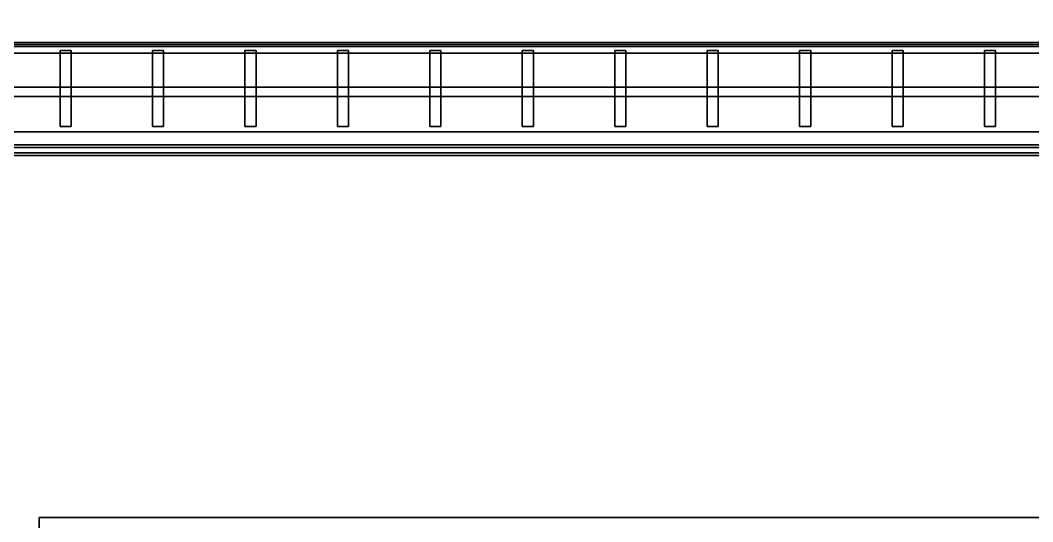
# Model space of a CAD drawing. Header units: metres. Extents: x -0.1 to 82.2, y -0.1 to 82.7.
# Drawn here: x 24.42 to 32.14, y 67.91 to 71.73 of the extents above; entities that cross this region are included whole.
import ezdxf

# ---------------------------------------------------------------- set-up
doc = ezdxf.new("R2010")
doc.units = ezdxf.units.M
for name, color, linetype in [('Floor_Plates', 7, 'CONTINUOUS'), ('Podium_Fins', 7, 'CONTINUOUS'), ('Podium_Glazing', 7, 'CONTINUOUS'), ('Podium_Terrace', 7, 'CONTINUOUS'), ('Podium_Walls', 7, 'CONTINUOUS'), ('Roof_Parapet', 7, 'CONTINUOUS'), ('Site_Plaza', 7, 'CONTINUOUS')]:
    doc.layers.add(name, color=color, linetype=linetype)

msp = doc.modelspace()

# ---------------------------------------------------------------- linework, layer by layer
at = {"layer": 'Floor_Plates'}
for points in [[(18.8, 26.8, 4.72), (18.8, 70.7, 4.72), (63.2, 70.7, 4.72), (63.2, 26.8, 4.72)], [(18.8, 26.8, 5), (63.2, 26.8, 5), (63.2, 70.7, 5), (18.8, 70.7, 5)], [(18.8, 70.7, 4.72), (18.8, 70.7, 5), (63.2, 70.7, 5), (63.2, 70.7, 4.72)], [(18.8, 26.8, 8.92), (18.8, 70.7, 8.92), (63.2, 70.7, 8.92), (63.2, 26.8, 8.92)], [(18.8, 26.8, 9.2), (63.2, 26.8, 9.2), (63.2, 70.7, 9.2), (18.8, 70.7, 9.2)], [(18.8, 70.7, 8.92), (18.8, 70.7, 9.2), (63.2, 70.7, 9.2), (63.2, 70.7, 8.92)], [(18.8, 26.8, 13.12), (18.8, 70.7, 13.12), (63.2, 70.7, 13.12), (63.2, 26.8, 13.12)], [(18.8, 26.8, 13.4), (63.2, 26.8, 13.4), (63.2, 70.7, 13.4), (18.8, 70.7, 13.4)], [(18.8, 70.7, 13.12), (18.8, 70.7, 13.4), (63.2, 70.7, 13.4), (63.2, 70.7, 13.12)]]:
    msp.add_3dface(points, dxfattribs=at)
at = {"layer": 'Podium_Fins'}
for points in [[(62.3, 71.545, 4.965), (19.7, 71.545, 4.965), (19.7, 71.545, 5.035), (62.3, 71.545, 5.035)], [(62.3, 71.48, 4.965), (19.7, 71.48, 4.965), (19.7, 71.545, 4.965), (62.3, 71.545, 4.965)], [(62.3, 71.48, 5.035), (62.3, 71.545, 5.035), (19.7, 71.545, 5.035), (19.7, 71.48, 5.035)], [(62.3, 71.545, 9.165), (19.7, 71.545, 9.165), (19.7, 71.545, 9.235), (62.3, 71.545, 9.235)], [(62.3, 71.48, 9.165), (19.7, 71.48, 9.165), (19.7, 71.545, 9.165), (62.3, 71.545, 9.165)], [(62.3, 71.48, 9.235), (62.3, 71.545, 9.235), (19.7, 71.545, 9.235), (19.7, 71.48, 9.235)], [(62.3, 71.545, 13.365), (19.7, 71.545, 13.365), (19.7, 71.545, 13.435), (62.3, 71.545, 13.435)], [(62.3, 71.48, 13.365), (19.7, 71.48, 13.365), (19.7, 71.545, 13.365), (62.3, 71.545, 13.365)], [(62.3, 71.48, 13.435), (62.3, 71.545, 13.435), (19.7, 71.545, 13.435), (19.7, 71.48, 13.435)], [(62.3, 71.48, 4.965), (62.3, 71.48, 5.035), (19.7, 71.48, 5.035), (19.7, 71.48, 4.965)], [(62.3, 71.48, 9.165), (62.3, 71.48, 9.235), (19.7, 71.48, 9.235), (19.7, 71.48, 9.165)], [(62.3, 71.48, 13.365), (62.3, 71.48, 13.435), (19.7, 71.48, 13.435), (19.7, 71.48, 13.365)], [(24.805, 71.5, 0.28), (24.72, 71.5, 0.28), (24.72, 71.5, 5.18), (24.805, 71.5, 5.18)], [(24.72, 70.92, 0.28), (24.72, 70.92, 5.18), (24.72, 71.5, 5.18), (24.72, 71.5, 0.28)], [(24.805, 70.92, 0.28), (24.72, 70.92, 0.28), (24.72, 71.5, 0.28), (24.805, 71.5, 0.28)], [(24.805, 70.92, 5.18), (24.805, 71.5, 5.18), (24.72, 71.5, 5.18), (24.72, 70.92, 5.18)], [(24.805, 71.5, 5.28), (24.72, 71.5, 5.28), (24.72, 71.5, 9.38), (24.805, 71.5, 9.38)], [(24.72, 70.92, 5.28), (24.72, 70.92, 9.38), (24.72, 71.5, 9.38), (24.72, 71.5, 5.28)], [(24.805, 70.92, 5.28), (24.72, 70.92, 5.28), (24.72, 71.5, 5.28), (24.805, 71.5, 5.28)], [(24.805, 70.92, 9.38), (24.805, 71.5, 9.38), (24.72, 71.5, 9.38), (24.72, 70.92, 9.38)], [(24.805, 71.5, 9.48), (24.72, 71.5, 9.48), (24.72, 71.5, 13.58), (24.805, 71.5, 13.58)], [(24.72, 70.92, 9.48), (24.72, 70.92, 13.58), (24.72, 71.5, 13.58), (24.72, 71.5, 9.48)], [(24.805, 70.92, 9.48), (24.72, 70.92, 9.48), (24.72, 71.5, 9.48), (24.805, 71.5, 9.48)], [(24.805, 70.92, 13.58), (24.805, 71.5, 13.58), (24.72, 71.5, 13.58), (24.72, 70.92, 13.58)], [(24.805, 71.5, 13.68), (24.72, 71.5, 13.68), (24.72, 71.5, 17.43), (24.805, 71.5, 17.43)], [(24.72, 70.92, 13.68), (24.72, 70.92, 17.43), (24.72, 71.5, 17.43), (24.72, 71.5, 13.68)], [(24.805, 70.92, 13.68), (24.72, 70.92, 13.68), (24.72, 71.5, 13.68), (24.805, 71.5, 13.68)], [(24.805, 70.92, 17.43), (24.805, 71.5, 17.43), (24.72, 71.5, 17.43), (24.72, 70.92, 17.43)], [(24.805, 70.92, 0.28), (24.805, 71.5, 0.28), (24.805, 71.5, 5.18), (24.805, 70.92, 5.18)], [(24.805, 70.92, 5.28), (24.805, 71.5, 5.28), (24.805, 71.5, 9.38), (24.805, 70.92, 9.38)], [(24.805, 70.92, 9.48), (24.805, 71.5, 9.48), (24.805, 71.5, 13.58), (24.805, 70.92, 13.58)], [(24.805, 70.92, 13.68), (24.805, 71.5, 13.68), (24.805, 71.5, 17.43), (24.805, 70.92, 17.43)], [(25.51, 71.5, 0.28), (25.425, 71.5, 0.28), (25.425, 71.5, 5.18), (25.51, 71.5, 5.18)], [(25.425, 70.92, 0.28), (25.425, 70.92, 5.18), (25.425, 71.5, 5.18), (25.425, 71.5, 0.28)], [(25.51, 70.92, 0.28), (25.425, 70.92, 0.28), (25.425, 71.5, 0.28), (25.51, 71.5, 0.28)], [(25.51, 70.92, 5.18), (25.51, 71.5, 5.18), (25.425, 71.5, 5.18), (25.425, 70.92, 5.18)], [(25.51, 71.5, 5.28), (25.425, 71.5, 5.28), (25.425, 71.5, 9.38), (25.51, 71.5, 9.38)], [(25.425, 70.92, 5.28), (25.425, 70.92, 9.38), (25.425, 71.5, 9.38), (25.425, 71.5, 5.28)], [(25.51, 70.92, 5.28), (25.425, 70.92, 5.28), (25.425, 71.5, 5.28), (25.51, 71.5, 5.28)], [(25.51, 70.92, 9.38), (25.51, 71.5, 9.38), (25.425, 71.5, 9.38), (25.425, 70.92, 9.38)], [(25.51, 71.5, 9.48), (25.425, 71.5, 9.48), (25.425, 71.5, 13.58), (25.51, 71.5, 13.58)], [(25.425, 70.92, 9.48), (25.425, 70.92, 13.58), (25.425, 71.5, 13.58), (25.425, 71.5, 9.48)], [(25.51, 70.92, 9.48), (25.425, 70.92, 9.48), (25.425, 71.5, 9.48), (25.51, 71.5, 9.48)], [(25.51, 70.92, 13.58), (25.51, 71.5, 13.58), (25.425, 71.5, 13.58), (25.425, 70.92, 13.58)], [(25.51, 71.5, 13.68), (25.425, 71.5, 13.68), (25.425, 71.5, 17.43), (25.51, 71.5, 17.43)], [(25.425, 70.92, 13.68), (25.425, 70.92, 17.43), (25.425, 71.5, 17.43), (25.425, 71.5, 13.68)], [(25.51, 70.92, 13.68), (25.425, 70.92, 13.68), (25.425, 71.5, 13.68), (25.51, 71.5, 13.68)], [(25.51, 70.92, 17.43), (25.51, 71.5, 17.43), (25.425, 71.5, 17.43), (25.425, 70.92, 17.43)], [(25.51, 70.92, 0.28), (25.51, 71.5, 0.28), (25.51, 71.5, 5.18), (25.51, 70.92, 5.18)], [(25.51, 70.92, 5.28), (25.51, 71.5, 5.28), (25.51, 71.5, 9.38), (25.51, 70.92, 9.38)], [(25.51, 70.92, 9.48), (25.51, 71.5, 9.48), (25.51, 71.5, 13.58), (25.51, 70.92, 13.58)], [(25.51, 70.92, 13.68), (25.51, 71.5, 13.68), (25.51, 71.5, 17.43), (25.51, 70.92, 17.43)], [(26.215, 71.5, 0.28), (26.13, 71.5, 0.28), (26.13, 71.5, 5.18), (26.215, 71.5, 5.18)], [(26.13, 70.92, 0.28), (26.13, 70.92, 5.18), (26.13, 71.5, 5.18), (26.13, 71.5, 0.28)], [(26.215, 70.92, 0.28), (26.13, 70.92, 0.28), (26.13, 71.5, 0.28), (26.215, 71.5, 0.28)], [(26.215, 70.92, 5.18), (26.215, 71.5, 5.18), (26.13, 71.5, 5.18), (26.13, 70.92, 5.18)], [(26.215, 71.5, 5.28), (26.13, 71.5, 5.28), (26.13, 71.5, 9.38), (26.215, 71.5, 9.38)], [(26.13, 70.92, 5.28), (26.13, 70.92, 9.38), (26.13, 71.5, 9.38), (26.13, 71.5, 5.28)], [(26.215, 70.92, 5.28), (26.13, 70.92, 5.28), (26.13, 71.5, 5.28), (26.215, 71.5, 5.28)], [(26.215, 70.92, 9.38), (26.215, 71.5, 9.38), (26.13, 71.5, 9.38), (26.13, 70.92, 9.38)], [(26.215, 71.5, 9.48), (26.13, 71.5, 9.48), (26.13, 71.5, 13.58), (26.215, 71.5, 13.58)], [(26.13, 70.92, 9.48), (26.13, 70.92, 13.58), (26.13, 71.5, 13.58), (26.13, 71.5, 9.48)], [(26.215, 70.92, 9.48), (26.13, 70.92, 9.48), (26.13, 71.5, 9.48), (26.215, 71.5, 9.48)], [(26.215, 70.92, 13.58), (26.215, 71.5, 13.58), (26.13, 71.5, 13.58), (26.13, 70.92, 13.58)], [(26.215, 71.5, 13.68), (26.13, 71.5, 13.68), (26.13, 71.5, 17.43), (26.215, 71.5, 17.43)], [(26.13, 70.92, 13.68), (26.13, 70.92, 17.43), (26.13, 71.5, 17.43), (26.13, 71.5, 13.68)], [(26.215, 70.92, 13.68), (26.13, 70.92, 13.68), (26.13, 71.5, 13.68), (26.215, 71.5, 13.68)], [(26.215, 70.92, 17.43), (26.215, 71.5, 17.43), (26.13, 71.5, 17.43), (26.13, 70.92, 17.43)], [(26.215, 70.92, 0.28), (26.215, 71.5, 0.28), (26.215, 71.5, 5.18), (26.215, 70.92, 5.18)], [(26.215, 70.92, 5.28), (26.215, 71.5, 5.28), (26.215, 71.5, 9.38), (26.215, 70.92, 9.38)], [(26.215, 70.92, 9.48), (26.215, 71.5, 9.48), (26.215, 71.5, 13.58), (26.215, 70.92, 13.58)], [(26.215, 70.92, 13.68), (26.215, 71.5, 13.68), (26.215, 71.5, 17.43), (26.215, 70.92, 17.43)], [(26.92, 71.5, 0.28), (26.835, 71.5, 0.28), (26.835, 71.5, 5.18), (26.92, 71.5, 5.18)], [(26.835, 70.92, 0.28), (26.835, 70.92, 5.18), (26.835, 71.5, 5.18), (26.835, 71.5, 0.28)], [(26.92, 70.92, 0.28), (26.835, 70.92, 0.28), (26.835, 71.5, 0.28), (26.92, 71.5, 0.28)], [(26.92, 70.92, 5.18), (26.92, 71.5, 5.18), (26.835, 71.5, 5.18), (26.835, 70.92, 5.18)], [(26.92, 71.5, 5.28), (26.835, 71.5, 5.28), (26.835, 71.5, 9.38), (26.92, 71.5, 9.38)], [(26.835, 70.92, 5.28), (26.835, 70.92, 9.38), (26.835, 71.5, 9.38), (26.835, 71.5, 5.28)], [(26.92, 70.92, 5.28), (26.835, 70.92, 5.28), (26.835, 71.5, 5.28), (26.92, 71.5, 5.28)], [(26.92, 70.92, 9.38), (26.92, 71.5, 9.38), (26.835, 71.5, 9.38), (26.835, 70.92, 9.38)], [(26.92, 71.5, 9.48), (26.835, 71.5, 9.48), (26.835, 71.5, 13.58), (26.92, 71.5, 13.58)], [(26.835, 70.92, 9.48), (26.835, 70.92, 13.58), (26.835, 71.5, 13.58), (26.835, 71.5, 9.48)], [(26.92, 70.92, 9.48), (26.835, 70.92, 9.48), (26.835, 71.5, 9.48), (26.92, 71.5, 9.48)], [(26.92, 70.92, 13.58), (26.92, 71.5, 13.58), (26.835, 71.5, 13.58), (26.835, 70.92, 13.58)], [(26.92, 71.5, 13.68), (26.835, 71.5, 13.68), (26.835, 71.5, 17.43), (26.92, 71.5, 17.43)], [(26.835, 70.92, 13.68), (26.835, 70.92, 17.43), (26.835, 71.5, 17.43), (26.835, 71.5, 13.68)], [(26.92, 70.92, 13.68), (26.835, 70.92, 13.68), (26.835, 71.5, 13.68), (26.92, 71.5, 13.68)], [(26.92, 70.92, 17.43), (26.92, 71.5, 17.43), (26.835, 71.5, 17.43), (26.835, 70.92, 17.43)], [(26.92, 70.92, 0.28), (26.92, 71.5, 0.28), (26.92, 71.5, 5.18), (26.92, 70.92, 5.18)], [(26.92, 70.92, 5.28), (26.92, 71.5, 5.28), (26.92, 71.5, 9.38), (26.92, 70.92, 9.38)], [(26.92, 70.92, 9.48), (26.92, 71.5, 9.48), (26.92, 71.5, 13.58), (26.92, 70.92, 13.58)], [(26.92, 70.92, 13.68), (26.92, 71.5, 13.68), (26.92, 71.5, 17.43), (26.92, 70.92, 17.43)], [(27.625, 71.5, 0.28), (27.54, 71.5, 0.28), (27.54, 71.5, 5.18), (27.625, 71.5, 5.18)], [(27.54, 70.92, 0.28), (27.54, 70.92, 5.18), (27.54, 71.5, 5.18), (27.54, 71.5, 0.28)], [(27.625, 70.92, 0.28), (27.54, 70.92, 0.28), (27.54, 71.5, 0.28), (27.625, 71.5, 0.28)], [(27.625, 70.92, 5.18), (27.625, 71.5, 5.18), (27.54, 71.5, 5.18), (27.54, 70.92, 5.18)], [(27.625, 71.5, 5.28), (27.54, 71.5, 5.28), (27.54, 71.5, 9.38), (27.625, 71.5, 9.38)], [(27.54, 70.92, 5.28), (27.54, 70.92, 9.38), (27.54, 71.5, 9.38), (27.54, 71.5, 5.28)], [(27.625, 70.92, 5.28), (27.54, 70.92, 5.28), (27.54, 71.5, 5.28), (27.625, 71.5, 5.28)], [(27.625, 70.92, 9.38), (27.625, 71.5, 9.38), (27.54, 71.5, 9.38), (27.54, 70.92, 9.38)], [(27.625, 71.5, 9.48), (27.54, 71.5, 9.48), (27.54, 71.5, 13.58), (27.625, 71.5, 13.58)], [(27.54, 70.92, 9.48), (27.54, 70.92, 13.58), (27.54, 71.5, 13.58), (27.54, 71.5, 9.48)], [(27.625, 70.92, 9.48), (27.54, 70.92, 9.48), (27.54, 71.5, 9.48), (27.625, 71.5, 9.48)], [(27.625, 70.92, 13.58), (27.625, 71.5, 13.58), (27.54, 71.5, 13.58), (27.54, 70.92, 13.58)], [(27.625, 71.5, 13.68), (27.54, 71.5, 13.68), (27.54, 71.5, 17.43), (27.625, 71.5, 17.43)], [(27.54, 70.92, 13.68), (27.54, 70.92, 17.43), (27.54, 71.5, 17.43), (27.54, 71.5, 13.68)], [(27.625, 70.92, 13.68), (27.54, 70.92, 13.68), (27.54, 71.5, 13.68), (27.625, 71.5, 13.68)], [(27.625, 70.92, 17.43), (27.625, 71.5, 17.43), (27.54, 71.5, 17.43), (27.54, 70.92, 17.43)], [(27.625, 70.92, 0.28), (27.625, 71.5, 0.28), (27.625, 71.5, 5.18), (27.625, 70.92, 5.18)], [(27.625, 70.92, 5.28), (27.625, 71.5, 5.28), (27.625, 71.5, 9.38), (27.625, 70.92, 9.38)], [(27.625, 70.92, 9.48), (27.625, 71.5, 9.48), (27.625, 71.5, 13.58), (27.625, 70.92, 13.58)], [(27.625, 70.92, 13.68), (27.625, 71.5, 13.68), (27.625, 71.5, 17.43), (27.625, 70.92, 17.43)], [(28.33, 71.5, 0.28), (28.245, 71.5, 0.28), (28.245, 71.5, 5.18), (28.33, 71.5, 5.18)], [(28.245, 70.92, 0.28), (28.245, 70.92, 5.18), (28.245, 71.5, 5.18), (28.245, 71.5, 0.28)], [(28.33, 70.92, 0.28), (28.245, 70.92, 0.28), (28.245, 71.5, 0.28), (28.33, 71.5, 0.28)], [(28.33, 70.92, 5.18), (28.33, 71.5, 5.18), (28.245, 71.5, 5.18), (28.245, 70.92, 5.18)], [(28.33, 71.5, 5.28), (28.245, 71.5, 5.28), (28.245, 71.5, 9.38), (28.33, 71.5, 9.38)], [(28.245, 70.92, 5.28), (28.245, 70.92, 9.38), (28.245, 71.5, 9.38), (28.245, 71.5, 5.28)], [(28.33, 70.92, 5.28), (28.245, 70.92, 5.28), (28.245, 71.5, 5.28), (28.33, 71.5, 5.28)], [(28.33, 70.92, 9.38), (28.33, 71.5, 9.38), (28.245, 71.5, 9.38), (28.245, 70.92, 9.38)], [(28.33, 71.5, 9.48), (28.245, 71.5, 9.48), (28.245, 71.5, 13.58), (28.33, 71.5, 13.58)], [(28.245, 70.92, 9.48), (28.245, 70.92, 13.58), (28.245, 71.5, 13.58), (28.245, 71.5, 9.48)], [(28.33, 70.92, 9.48), (28.245, 70.92, 9.48), (28.245, 71.5, 9.48), (28.33, 71.5, 9.48)], [(28.33, 70.92, 13.58), (28.33, 71.5, 13.58), (28.245, 71.5, 13.58), (28.245, 70.92, 13.58)], [(28.33, 71.5, 13.68), (28.245, 71.5, 13.68), (28.245, 71.5, 17.43), (28.33, 71.5, 17.43)], [(28.245, 70.92, 13.68), (28.245, 70.92, 17.43), (28.245, 71.5, 17.43), (28.245, 71.5, 13.68)], [(28.33, 70.92, 13.68), (28.245, 70.92, 13.68), (28.245, 71.5, 13.68), (28.33, 71.5, 13.68)], [(28.33, 70.92, 17.43), (28.33, 71.5, 17.43), (28.245, 71.5, 17.43), (28.245, 70.92, 17.43)], [(28.33, 70.92, 0.28), (28.33, 71.5, 0.28), (28.33, 71.5, 5.18), (28.33, 70.92, 5.18)], [(28.33, 70.92, 5.28), (28.33, 71.5, 5.28), (28.33, 71.5, 9.38), (28.33, 70.92, 9.38)], [(28.33, 70.92, 9.48), (28.33, 71.5, 9.48), (28.33, 71.5, 13.58), (28.33, 70.92, 13.58)], [(28.33, 70.92, 13.68), (28.33, 71.5, 13.68), (28.33, 71.5, 17.43), (28.33, 70.92, 17.43)], [(29.035, 71.5, 0.28), (28.95, 71.5, 0.28), (28.95, 71.5, 5.18), (29.035, 71.5, 5.18)], [(28.95, 70.92, 0.28), (28.95, 70.92, 5.18), (28.95, 71.5, 5.18), (28.95, 71.5, 0.28)], [(29.035, 70.92, 0.28), (28.95, 70.92, 0.28), (28.95, 71.5, 0.28), (29.035, 71.5, 0.28)], [(29.035, 70.92, 5.18), (29.035, 71.5, 5.18), (28.95, 71.5, 5.18), (28.95, 70.92, 5.18)], [(29.035, 71.5, 5.28), (28.95, 71.5, 5.28), (28.95, 71.5, 9.38), (29.035, 71.5, 9.38)], [(28.95, 70.92, 5.28), (28.95, 70.92, 9.38), (28.95, 71.5, 9.38), (28.95, 71.5, 5.28)], [(29.035, 70.92, 5.28), (28.95, 70.92, 5.28), (28.95, 71.5, 5.28), (29.035, 71.5, 5.28)], [(29.035, 70.92, 9.38), (29.035, 71.5, 9.38), (28.95, 71.5, 9.38), (28.95, 70.92, 9.38)], [(29.035, 71.5, 9.48), (28.95, 71.5, 9.48), (28.95, 71.5, 13.58), (29.035, 71.5, 13.58)], [(28.95, 70.92, 9.48), (28.95, 70.92, 13.58), (28.95, 71.5, 13.58), (28.95, 71.5, 9.48)], [(29.035, 70.92, 9.48), (28.95, 70.92, 9.48), (28.95, 71.5, 9.48), (29.035, 71.5, 9.48)], [(29.035, 70.92, 13.58), (29.035, 71.5, 13.58), (28.95, 71.5, 13.58), (28.95, 70.92, 13.58)], [(29.035, 71.5, 13.68), (28.95, 71.5, 13.68), (28.95, 71.5, 17.43), (29.035, 71.5, 17.43)], [(28.95, 70.92, 13.68), (28.95, 70.92, 17.43), (28.95, 71.5, 17.43), (28.95, 71.5, 13.68)], [(29.035, 70.92, 13.68), (28.95, 70.92, 13.68), (28.95, 71.5, 13.68), (29.035, 71.5, 13.68)], [(29.035, 70.92, 17.43), (29.035, 71.5, 17.43), (28.95, 71.5, 17.43), (28.95, 70.92, 17.43)], [(29.035, 70.92, 0.28), (29.035, 71.5, 0.28), (29.035, 71.5, 5.18), (29.035, 70.92, 5.18)], [(29.035, 70.92, 5.28), (29.035, 71.5, 5.28), (29.035, 71.5, 9.38), (29.035, 70.92, 9.38)], [(29.035, 70.92, 9.48), (29.035, 71.5, 9.48), (29.035, 71.5, 13.58), (29.035, 70.92, 13.58)], [(29.035, 70.92, 13.68), (29.035, 71.5, 13.68), (29.035, 71.5, 17.43), (29.035, 70.92, 17.43)], [(29.74, 71.5, 0.28), (29.655, 71.5, 0.28), (29.655, 71.5, 5.18), (29.74, 71.5, 5.18)], [(29.655, 70.92, 0.28), (29.655, 70.92, 5.18), (29.655, 71.5, 5.18), (29.655, 71.5, 0.28)], [(29.74, 70.92, 0.28), (29.655, 70.92, 0.28), (29.655, 71.5, 0.28), (29.74, 71.5, 0.28)], [(29.74, 70.92, 5.18), (29.74, 71.5, 5.18), (29.655, 71.5, 5.18), (29.655, 70.92, 5.18)], [(29.74, 71.5, 5.28), (29.655, 71.5, 5.28), (29.655, 71.5, 9.38), (29.74, 71.5, 9.38)], [(29.655, 70.92, 5.28), (29.655, 70.92, 9.38), (29.655, 71.5, 9.38), (29.655, 71.5, 5.28)], [(29.74, 70.92, 5.28), (29.655, 70.92, 5.28), (29.655, 71.5, 5.28), (29.74, 71.5, 5.28)], [(29.74, 70.92, 9.38), (29.74, 71.5, 9.38), (29.655, 71.5, 9.38), (29.655, 70.92, 9.38)], [(29.74, 71.5, 9.48), (29.655, 71.5, 9.48), (29.655, 71.5, 13.58), (29.74, 71.5, 13.58)], [(29.655, 70.92, 9.48), (29.655, 70.92, 13.58), (29.655, 71.5, 13.58), (29.655, 71.5, 9.48)], [(29.74, 70.92, 9.48), (29.655, 70.92, 9.48), (29.655, 71.5, 9.48), (29.74, 71.5, 9.48)], [(29.74, 70.92, 13.58), (29.74, 71.5, 13.58), (29.655, 71.5, 13.58), (29.655, 70.92, 13.58)], [(29.74, 71.5, 13.68), (29.655, 71.5, 13.68), (29.655, 71.5, 17.43), (29.74, 71.5, 17.43)], [(29.655, 70.92, 13.68), (29.655, 70.92, 17.43), (29.655, 71.5, 17.43), (29.655, 71.5, 13.68)], [(29.74, 70.92, 13.68), (29.655, 70.92, 13.68), (29.655, 71.5, 13.68), (29.74, 71.5, 13.68)], [(29.74, 70.92, 17.43), (29.74, 71.5, 17.43), (29.655, 71.5, 17.43), (29.655, 70.92, 17.43)], [(29.74, 70.92, 0.28), (29.74, 71.5, 0.28), (29.74, 71.5, 5.18), (29.74, 70.92, 5.18)], [(29.74, 70.92, 5.28), (29.74, 71.5, 5.28), (29.74, 71.5, 9.38), (29.74, 70.92, 9.38)], [(29.74, 70.92, 9.48), (29.74, 71.5, 9.48), (29.74, 71.5, 13.58), (29.74, 70.92, 13.58)], [(29.74, 70.92, 13.68), (29.74, 71.5, 13.68), (29.74, 71.5, 17.43), (29.74, 70.92, 17.43)], [(30.445, 71.5, 0.28), (30.36, 71.5, 0.28), (30.36, 71.5, 5.18), (30.445, 71.5, 5.18)], [(30.36, 70.92, 0.28), (30.36, 70.92, 5.18), (30.36, 71.5, 5.18), (30.36, 71.5, 0.28)], [(30.445, 70.92, 0.28), (30.36, 70.92, 0.28), (30.36, 71.5, 0.28), (30.445, 71.5, 0.28)], [(30.445, 70.92, 5.18), (30.445, 71.5, 5.18), (30.36, 71.5, 5.18), (30.36, 70.92, 5.18)], [(30.445, 71.5, 5.28), (30.36, 71.5, 5.28), (30.36, 71.5, 9.38), (30.445, 71.5, 9.38)], [(30.36, 70.92, 5.28), (30.36, 70.92, 9.38), (30.36, 71.5, 9.38), (30.36, 71.5, 5.28)], [(30.445, 70.92, 5.28), (30.36, 70.92, 5.28), (30.36, 71.5, 5.28), (30.445, 71.5, 5.28)], [(30.445, 70.92, 9.38), (30.445, 71.5, 9.38), (30.36, 71.5, 9.38), (30.36, 70.92, 9.38)], [(30.445, 71.5, 9.48), (30.36, 71.5, 9.48), (30.36, 71.5, 13.58), (30.445, 71.5, 13.58)], [(30.36, 70.92, 9.48), (30.36, 70.92, 13.58), (30.36, 71.5, 13.58), (30.36, 71.5, 9.48)], [(30.445, 70.92, 9.48), (30.36, 70.92, 9.48), (30.36, 71.5, 9.48), (30.445, 71.5, 9.48)], [(30.445, 70.92, 13.58), (30.445, 71.5, 13.58), (30.36, 71.5, 13.58), (30.36, 70.92, 13.58)], [(30.445, 71.5, 13.68), (30.36, 71.5, 13.68), (30.36, 71.5, 17.43), (30.445, 71.5, 17.43)], [(30.36, 70.92, 13.68), (30.36, 70.92, 17.43), (30.36, 71.5, 17.43), (30.36, 71.5, 13.68)], [(30.445, 70.92, 13.68), (30.36, 70.92, 13.68), (30.36, 71.5, 13.68), (30.445, 71.5, 13.68)], [(30.445, 70.92, 17.43), (30.445, 71.5, 17.43), (30.36, 71.5, 17.43), (30.36, 70.92, 17.43)], [(30.445, 70.92, 0.28), (30.445, 71.5, 0.28), (30.445, 71.5, 5.18), (30.445, 70.92, 5.18)], [(30.445, 70.92, 5.28), (30.445, 71.5, 5.28), (30.445, 71.5, 9.38), (30.445, 70.92, 9.38)], [(30.445, 70.92, 9.48), (30.445, 71.5, 9.48), (30.445, 71.5, 13.58), (30.445, 70.92, 13.58)], [(30.445, 70.92, 13.68), (30.445, 71.5, 13.68), (30.445, 71.5, 17.43), (30.445, 70.92, 17.43)], [(31.15, 71.5, 0.28), (31.065, 71.5, 0.28), (31.065, 71.5, 5.18), (31.15, 71.5, 5.18)], [(31.065, 70.92, 0.28), (31.065, 70.92, 5.18), (31.065, 71.5, 5.18), (31.065, 71.5, 0.28)], [(31.15, 70.92, 0.28), (31.065, 70.92, 0.28), (31.065, 71.5, 0.28), (31.15, 71.5, 0.28)], [(31.15, 70.92, 5.18), (31.15, 71.5, 5.18), (31.065, 71.5, 5.18), (31.065, 70.92, 5.18)], [(31.15, 71.5, 5.28), (31.065, 71.5, 5.28), (31.065, 71.5, 9.38), (31.15, 71.5, 9.38)], [(31.065, 70.92, 5.28), (31.065, 70.92, 9.38), (31.065, 71.5, 9.38), (31.065, 71.5, 5.28)], [(31.15, 70.92, 5.28), (31.065, 70.92, 5.28), (31.065, 71.5, 5.28), (31.15, 71.5, 5.28)], [(31.15, 70.92, 9.38), (31.15, 71.5, 9.38), (31.065, 71.5, 9.38), (31.065, 70.92, 9.38)], [(31.15, 71.5, 9.48), (31.065, 71.5, 9.48), (31.065, 71.5, 13.58), (31.15, 71.5, 13.58)], [(31.065, 70.92, 9.48), (31.065, 70.92, 13.58), (31.065, 71.5, 13.58), (31.065, 71.5, 9.48)], [(31.15, 70.92, 9.48), (31.065, 70.92, 9.48), (31.065, 71.5, 9.48), (31.15, 71.5, 9.48)], [(31.15, 70.92, 13.58), (31.15, 71.5, 13.58), (31.065, 71.5, 13.58), (31.065, 70.92, 13.58)], [(31.15, 71.5, 13.68), (31.065, 71.5, 13.68), (31.065, 71.5, 17.43), (31.15, 71.5, 17.43)], [(31.065, 70.92, 13.68), (31.065, 70.92, 17.43), (31.065, 71.5, 17.43), (31.065, 71.5, 13.68)], [(31.15, 70.92, 13.68), (31.065, 70.92, 13.68), (31.065, 71.5, 13.68), (31.15, 71.5, 13.68)], [(31.15, 70.92, 17.43), (31.15, 71.5, 17.43), (31.065, 71.5, 17.43), (31.065, 70.92, 17.43)], [(31.15, 70.92, 0.28), (31.15, 71.5, 0.28), (31.15, 71.5, 5.18), (31.15, 70.92, 5.18)], [(31.15, 70.92, 5.28), (31.15, 71.5, 5.28), (31.15, 71.5, 9.38), (31.15, 70.92, 9.38)], [(31.15, 70.92, 9.48), (31.15, 71.5, 9.48), (31.15, 71.5, 13.58), (31.15, 70.92, 13.58)], [(31.15, 70.92, 13.68), (31.15, 71.5, 13.68), (31.15, 71.5, 17.43), (31.15, 70.92, 17.43)], [(31.855, 71.5, 0.28), (31.77, 71.5, 0.28), (31.77, 71.5, 5.18), (31.855, 71.5, 5.18)], [(31.77, 70.92, 0.28), (31.77, 70.92, 5.18), (31.77, 71.5, 5.18), (31.77, 71.5, 0.28)], [(31.855, 70.92, 0.28), (31.77, 70.92, 0.28), (31.77, 71.5, 0.28), (31.855, 71.5, 0.28)], [(31.855, 70.92, 5.18), (31.855, 71.5, 5.18), (31.77, 71.5, 5.18), (31.77, 70.92, 5.18)], [(31.855, 71.5, 5.28), (31.77, 71.5, 5.28), (31.77, 71.5, 9.38), (31.855, 71.5, 9.38)], [(31.77, 70.92, 5.28), (31.77, 70.92, 9.38), (31.77, 71.5, 9.38), (31.77, 71.5, 5.28)], [(31.855, 70.92, 5.28), (31.77, 70.92, 5.28), (31.77, 71.5, 5.28), (31.855, 71.5, 5.28)], [(31.855, 70.92, 9.38), (31.855, 71.5, 9.38), (31.77, 71.5, 9.38), (31.77, 70.92, 9.38)], [(31.855, 71.5, 9.48), (31.77, 71.5, 9.48), (31.77, 71.5, 13.58), (31.855, 71.5, 13.58)], [(31.77, 70.92, 9.48), (31.77, 70.92, 13.58), (31.77, 71.5, 13.58), (31.77, 71.5, 9.48)], [(31.855, 70.92, 9.48), (31.77, 70.92, 9.48), (31.77, 71.5, 9.48), (31.855, 71.5, 9.48)], [(31.855, 70.92, 13.58), (31.855, 71.5, 13.58), (31.77, 71.5, 13.58), (31.77, 70.92, 13.58)], [(31.855, 71.5, 13.68), (31.77, 71.5, 13.68), (31.77, 71.5, 17.43), (31.855, 71.5, 17.43)], [(31.77, 70.92, 13.68), (31.77, 70.92, 17.43), (31.77, 71.5, 17.43), (31.77, 71.5, 13.68)], [(31.855, 70.92, 13.68), (31.77, 70.92, 13.68), (31.77, 71.5, 13.68), (31.855, 71.5, 13.68)], [(31.855, 70.92, 17.43), (31.855, 71.5, 17.43), (31.77, 71.5, 17.43), (31.77, 70.92, 17.43)], [(31.855, 70.92, 0.28), (31.855, 71.5, 0.28), (31.855, 71.5, 5.18), (31.855, 70.92, 5.18)], [(31.855, 70.92, 5.28), (31.855, 71.5, 5.28), (31.855, 71.5, 9.38), (31.855, 70.92, 9.38)], [(31.855, 70.92, 9.48), (31.855, 71.5, 9.48), (31.855, 71.5, 13.58), (31.855, 70.92, 13.58)], [(31.855, 70.92, 13.68), (31.855, 71.5, 13.68), (31.855, 71.5, 17.43), (31.855, 70.92, 17.43)], [(24.805, 70.92, 0.28), (24.805, 70.92, 5.18), (24.72, 70.92, 5.18), (24.72, 70.92, 0.28)], [(24.805, 70.92, 5.28), (24.805, 70.92, 9.38), (24.72, 70.92, 9.38), (24.72, 70.92, 5.28)], [(24.805, 70.92, 9.48), (24.805, 70.92, 13.58), (24.72, 70.92, 13.58), (24.72, 70.92, 9.48)], [(24.805, 70.92, 13.68), (24.805, 70.92, 17.43), (24.72, 70.92, 17.43), (24.72, 70.92, 13.68)], [(25.51, 70.92, 0.28), (25.51, 70.92, 5.18), (25.425, 70.92, 5.18), (25.425, 70.92, 0.28)], [(25.51, 70.92, 5.28), (25.51, 70.92, 9.38), (25.425, 70.92, 9.38), (25.425, 70.92, 5.28)], [(25.51, 70.92, 9.48), (25.51, 70.92, 13.58), (25.425, 70.92, 13.58), (25.425, 70.92, 9.48)], [(25.51, 70.92, 13.68), (25.51, 70.92, 17.43), (25.425, 70.92, 17.43), (25.425, 70.92, 13.68)], [(26.215, 70.92, 0.28), (26.215, 70.92, 5.18), (26.13, 70.92, 5.18), (26.13, 70.92, 0.28)], [(26.215, 70.92, 5.28), (26.215, 70.92, 9.38), (26.13, 70.92, 9.38), (26.13, 70.92, 5.28)], [(26.215, 70.92, 9.48), (26.215, 70.92, 13.58), (26.13, 70.92, 13.58), (26.13, 70.92, 9.48)], [(26.215, 70.92, 13.68), (26.215, 70.92, 17.43), (26.13, 70.92, 17.43), (26.13, 70.92, 13.68)], [(26.92, 70.92, 0.28), (26.92, 70.92, 5.18), (26.835, 70.92, 5.18), (26.835, 70.92, 0.28)], [(26.92, 70.92, 5.28), (26.92, 70.92, 9.38), (26.835, 70.92, 9.38), (26.835, 70.92, 5.28)], [(26.92, 70.92, 9.48), (26.92, 70.92, 13.58), (26.835, 70.92, 13.58), (26.835, 70.92, 9.48)], [(26.92, 70.92, 13.68), (26.92, 70.92, 17.43), (26.835, 70.92, 17.43), (26.835, 70.92, 13.68)], [(27.625, 70.92, 0.28), (27.625, 70.92, 5.18), (27.54, 70.92, 5.18), (27.54, 70.92, 0.28)], [(27.625, 70.92, 5.28), (27.625, 70.92, 9.38), (27.54, 70.92, 9.38), (27.54, 70.92, 5.28)], [(27.625, 70.92, 9.48), (27.625, 70.92, 13.58), (27.54, 70.92, 13.58), (27.54, 70.92, 9.48)], [(27.625, 70.92, 13.68), (27.625, 70.92, 17.43), (27.54, 70.92, 17.43), (27.54, 70.92, 13.68)], [(28.33, 70.92, 0.28), (28.33, 70.92, 5.18), (28.245, 70.92, 5.18), (28.245, 70.92, 0.28)], [(28.33, 70.92, 5.28), (28.33, 70.92, 9.38), (28.245, 70.92, 9.38), (28.245, 70.92, 5.28)], [(28.33, 70.92, 9.48), (28.33, 70.92, 13.58), (28.245, 70.92, 13.58), (28.245, 70.92, 9.48)], [(28.33, 70.92, 13.68), (28.33, 70.92, 17.43), (28.245, 70.92, 17.43), (28.245, 70.92, 13.68)], [(29.035, 70.92, 0.28), (29.035, 70.92, 5.18), (28.95, 70.92, 5.18), (28.95, 70.92, 0.28)], [(29.035, 70.92, 5.28), (29.035, 70.92, 9.38), (28.95, 70.92, 9.38), (28.95, 70.92, 5.28)], [(29.035, 70.92, 9.48), (29.035, 70.92, 13.58), (28.95, 70.92, 13.58), (28.95, 70.92, 9.48)], [(29.035, 70.92, 13.68), (29.035, 70.92, 17.43), (28.95, 70.92, 17.43), (28.95, 70.92, 13.68)], [(29.74, 70.92, 0.28), (29.74, 70.92, 5.18), (29.655, 70.92, 5.18), (29.655, 70.92, 0.28)], [(29.74, 70.92, 5.28), (29.74, 70.92, 9.38), (29.655, 70.92, 9.38), (29.655, 70.92, 5.28)], [(29.74, 70.92, 9.48), (29.74, 70.92, 13.58), (29.655, 70.92, 13.58), (29.655, 70.92, 9.48)], [(29.74, 70.92, 13.68), (29.74, 70.92, 17.43), (29.655, 70.92, 17.43), (29.655, 70.92, 13.68)], [(30.445, 70.92, 0.28), (30.445, 70.92, 5.18), (30.36, 70.92, 5.18), (30.36, 70.92, 0.28)], [(30.445, 70.92, 5.28), (30.445, 70.92, 9.38), (30.36, 70.92, 9.38), (30.36, 70.92, 5.28)], [(30.445, 70.92, 9.48), (30.445, 70.92, 13.58), (30.36, 70.92, 13.58), (30.36, 70.92, 9.48)], [(30.445, 70.92, 13.68), (30.445, 70.92, 17.43), (30.36, 70.92, 17.43), (30.36, 70.92, 13.68)], [(31.15, 70.92, 0.28), (31.15, 70.92, 5.18), (31.065, 70.92, 5.18), (31.065, 70.92, 0.28)], [(31.15, 70.92, 5.28), (31.15, 70.92, 9.38), (31.065, 70.92, 9.38), (31.065, 70.92, 5.28)], [(31.15, 70.92, 9.48), (31.15, 70.92, 13.58), (31.065, 70.92, 13.58), (31.065, 70.92, 9.48)], [(31.15, 70.92, 13.68), (31.15, 70.92, 17.43), (31.065, 70.92, 17.43), (31.065, 70.92, 13.68)], [(31.855, 70.92, 0.28), (31.855, 70.92, 5.18), (31.77, 70.92, 5.18), (31.77, 70.92, 0.28)], [(31.855, 70.92, 5.28), (31.855, 70.92, 9.38), (31.77, 70.92, 9.38), (31.77, 70.92, 5.28)], [(31.855, 70.92, 9.48), (31.855, 70.92, 13.58), (31.77, 70.92, 13.58), (31.77, 70.92, 9.48)], [(31.855, 70.92, 13.68), (31.855, 70.92, 17.43), (31.77, 70.92, 17.43), (31.77, 70.92, 13.68)]]:
    msp.add_3dface(points, dxfattribs=at)
at = {"layer": 'Podium_Glazing'}
for points in [[(62.3, 70.78, 0.22), (19.7, 70.78, 0.22), (19.7, 70.78, 17.2), (62.3, 70.78, 17.2)], [(62.3, 70.76, 0.22), (19.7, 70.76, 0.22), (19.7, 70.78, 0.22), (62.3, 70.78, 0.22)], [(62.3, 70.76, 17.2), (62.3, 70.78, 17.2), (19.7, 70.78, 17.2), (19.7, 70.76, 17.2)], [(62.3, 70.76, 0.22), (62.3, 70.76, 17.2), (19.7, 70.76, 17.2), (19.7, 70.76, 0.22)]]:
    msp.add_3dface(points, dxfattribs=at)
at = {"layer": 'Podium_Terrace'}
for points in [[(18.35, 67.54, 17.601), (18.35, 71.15, 17.601), (63.65, 71.15, 17.601), (63.65, 67.54, 17.601)], [(18.35, 67.54, 17.655), (63.65, 67.54, 17.655), (63.65, 71.15, 17.655), (18.35, 71.15, 17.655)], [(18.35, 71.15, 17.601), (18.35, 71.15, 17.655), (63.65, 71.15, 17.655), (63.65, 71.15, 17.601)]]:
    msp.add_3dface(points, dxfattribs=at)
at = {"layer": 'Podium_Walls'}
for points in [[(17.94, 25.94, 17.2), (17.94, 71.56, 17.2), (64.06, 71.56, 17.2), (64.06, 25.94, 17.2)], [(17.94, 25.94, 17.6), (64.06, 25.94, 17.6), (64.06, 71.56, 17.6), (17.94, 71.56, 17.6)], [(17.94, 71.56, 17.2), (17.94, 71.56, 17.6), (64.06, 71.56, 17.6), (64.06, 71.56, 17.2)], [(19.55, 71.22), (19.55, 71.53), (62.45, 71.53), (62.45, 71.22)], [(19.55, 71.22, 0.22), (62.45, 71.22, 0.22), (62.45, 71.53, 0.22), (19.55, 71.53, 0.22)], [(19.55, 71.53), (19.55, 71.53, 0.22), (62.45, 71.53, 0.22), (62.45, 71.53)], [(19.55, 71.22), (62.45, 71.22), (62.45, 71.22, 0.22), (19.55, 71.22, 0.22)], [(62.3, 70.88, 4.91), (19.7, 70.88, 4.91), (19.7, 70.88, 5.09), (62.3, 70.88, 5.09)], [(62.3, 70.72, 4.91), (19.7, 70.72, 4.91), (19.7, 70.88, 4.91), (62.3, 70.88, 4.91)], [(62.3, 70.72, 5.09), (62.3, 70.88, 5.09), (19.7, 70.88, 5.09), (19.7, 70.72, 5.09)], [(62.3, 70.88, 9.11), (19.7, 70.88, 9.11), (19.7, 70.88, 9.29), (62.3, 70.88, 9.29)], [(62.3, 70.72, 9.11), (19.7, 70.72, 9.11), (19.7, 70.88, 9.11), (62.3, 70.88, 9.11)], [(62.3, 70.72, 9.29), (62.3, 70.88, 9.29), (19.7, 70.88, 9.29), (19.7, 70.72, 9.29)], [(62.3, 70.88, 13.31), (19.7, 70.88, 13.31), (19.7, 70.88, 13.49), (62.3, 70.88, 13.49)], [(62.3, 70.72, 13.31), (19.7, 70.72, 13.31), (19.7, 70.88, 13.31), (62.3, 70.88, 13.31)], [(62.3, 70.72, 13.49), (62.3, 70.88, 13.49), (19.7, 70.88, 13.49), (19.7, 70.72, 13.49)], [(62.3, 70.72, 4.91), (62.3, 70.72, 5.09), (19.7, 70.72, 5.09), (19.7, 70.72, 4.91)], [(62.3, 70.72, 9.11), (62.3, 70.72, 9.29), (19.7, 70.72, 9.29), (19.7, 70.72, 9.11)], [(62.3, 70.72, 13.31), (62.3, 70.72, 13.49), (19.7, 70.72, 13.49), (19.7, 70.72, 13.31)]]:
    msp.add_3dface(points, dxfattribs=at)
at = {"layer": 'Roof_Parapet'}
for points in [[(24.56, 64.93, 98.57), (24.56, 67.94, 98.57), (57.44, 67.94, 98.57), (57.44, 64.93, 98.57)], [(24.56, 64.93, 98.625), (57.44, 64.93, 98.625), (57.44, 67.94, 98.625), (24.56, 67.94, 98.625)], [(24.56, 64.93, 98.57), (24.56, 64.93, 98.625), (24.56, 67.94, 98.625), (24.56, 67.94, 98.57)], [(24.56, 67.94, 98.57), (24.56, 67.94, 98.625), (57.44, 67.94, 98.625), (57.44, 67.94, 98.57)]]:
    msp.add_3dface(points, dxfattribs=at)
at = {"layer": 'Site_Plaza'}
for points in [[(-0.15, -0.15, -0.18), (-0.15, 82.65, -0.18), (82.15, 82.65, -0.18), (82.15, -0.15, -0.18)], [(-0.15, -0.15, -0.02), (82.15, -0.15, -0.02), (82.15, 82.65, -0.02), (-0.15, 82.65, -0.02)], [(0, 0, -0.6), (0, 82.5, -0.6), (82, 82.5, -0.6), (82, 0, -0.6)], [(0, 0), (82, 0), (82, 82.5), (0, 82.5)]]:
    msp.add_3dface(points, dxfattribs=at)

doc.saveas('drawing.dxf')
